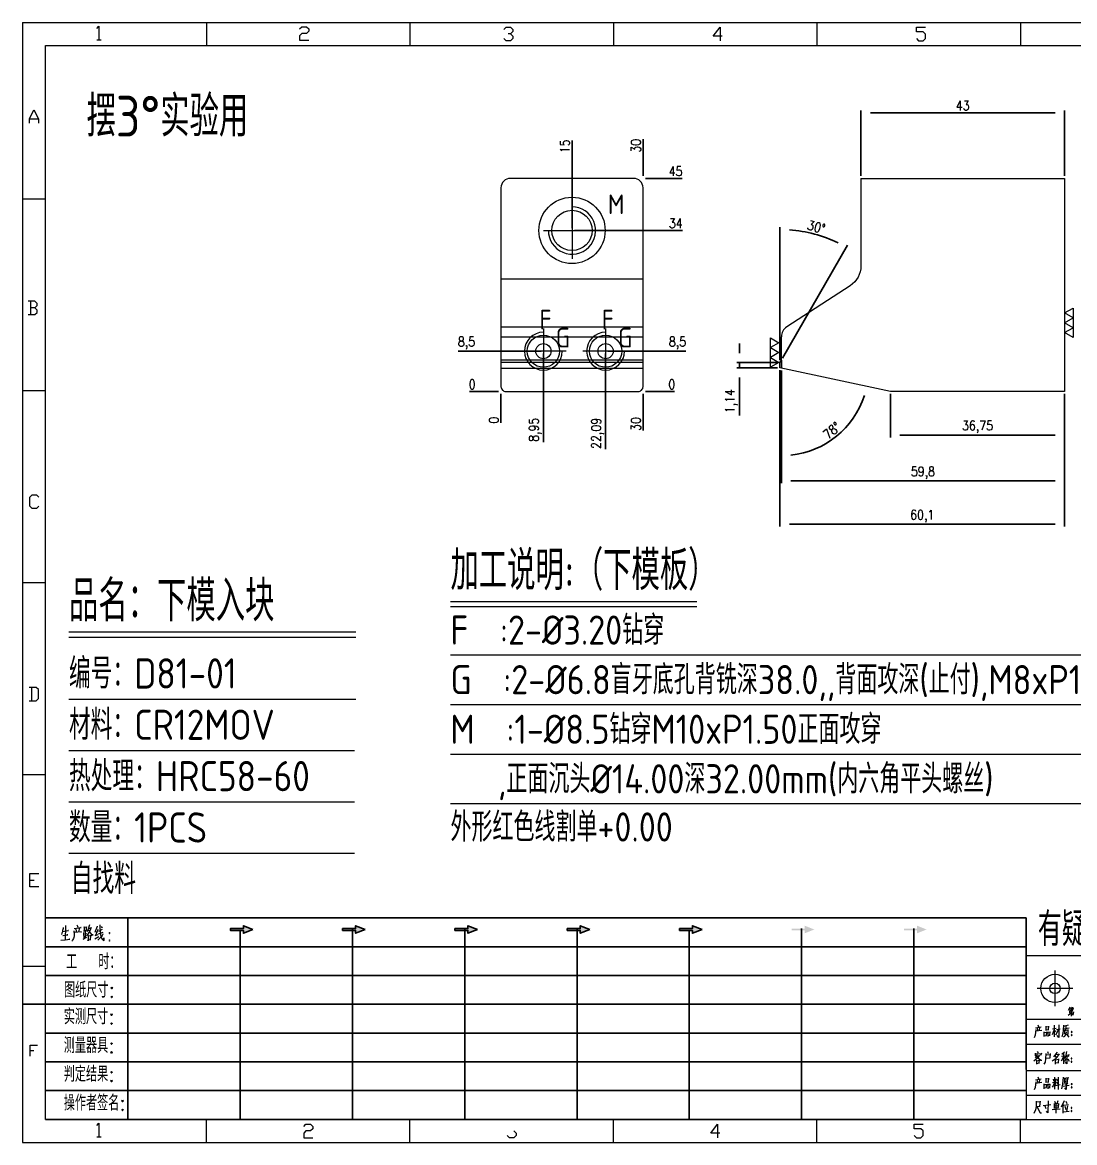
# Model space of a CAD drawing. Header units: millimetres. Extents: x 88508 to 142116, y -5268 to 20283.
# Drawn here: x 107885.4 to 108107.6, y -2630.8 to -2394.3 of the extents above; entities that cross this region are included whole.
import ezdxf
from ezdxf.enums import TextEntityAlignment as Align

# ---------------------------------------------------------------- set-up
doc = ezdxf.new("R2010")
doc.units = ezdxf.units.MM
doc.linetypes.add('CENTER', pattern=[0])
doc.linetypes.add('DASHED', pattern=[0])
for name, color, linetype in [('DIE_P', 2, 'Continuous'), ('DIM', 4, 'Continuous'), ('LB_P', 2, 'Continuous'), ('TEXT', 4, 'Continuous')]:
    doc.layers.add(name, color=color, linetype=linetype)
doc.styles.add('chinesef_fs', font='simplex.shx', dxfattribs={"bigfont": 'gbcbig.shx'})
doc.styles.add('gbenor', font='gbenor.shx', dxfattribs={"bigfont": 'gbcbig.shx'})
doc.styles.add('GBENOR_', font='gbenor.shx', dxfattribs={"bigfont": 'gbcbig'})
doc.styles.get("Standard").update_dxf_attribs({"font": 'txt.shx', "width": 0.85, "bigfont": 'ctxt.shx'})
doc.styles.add('TXT', font='txt.shx', dxfattribs={"width": 0.8, "bigfont": 'ctxt.shx'})
doc.dimstyles.new('T-2-WX', dxfattribs={"dimtxt": 2, "dimasz": 2, "dimexe": 0.5, "dimexo": 0.5, "dimgap": 0.5, "dimtad": 1, "dimtxsty": 'Standard', "dimblk": 'OPEN30', "dimcen": 0, "dimazin": 3, "dimtfac": 1, "dimtmove": 0, "dimatfit": 3, "dimldrblk": 'OPEN30', "dimlwd": -1, "dimlwe": -1})

# ---------------------------------------------------------------- blocks, each defined once
blk = doc.blocks.new('*D9993')
at = {"layer": 'Defpoints', "color": 0}
for p in [(108045.68, -2467.29), (108105.48, -2472.19), (108105.48, -2491.07)]:
    blk.add_point(p, dxfattribs=at)
at = {"layer": 'DIM', "color": 0}
for p, q in [((108045.68, -2467.79), (108045.68, -2491.57)), ((108105.48, -2472.69), (108105.48, -2491.57)), ((108047.68, -2491.07), (108103.48, -2491.07))]:
    blk.add_line(p, q, dxfattribs=at)
at = {"layer": 'DIM', "color": 0, "lineweight": 5, "insert": (108075.58, -2489.38), "char_height": 2, "attachment_point": 5}
blk.add_mtext('59,8', dxfattribs=at)
blk = doc.blocks.new('_Open30')
blk = doc.blocks.new('*D9994')
at = {"layer": 'Defpoints', "color": 0}
for p in [(108068.73, -2472.19), (108105.48, -2472.19), (108105.48, -2481.39)]:
    blk.add_point(p, dxfattribs=at)
at = {"layer": 'DIM', "color": 0}
for p, q in [((108068.73, -2472.69), (108068.73, -2481.89)), ((108105.48, -2472.69), (108105.48, -2481.89)), ((108070.73, -2481.39), (108103.48, -2481.39))]:
    blk.add_line(p, q, dxfattribs=at)
at = {"layer": 'DIM', "color": 0, "lineweight": 5, "insert": (108087.11, -2479.7), "char_height": 2, "attachment_point": 5}
blk.add_mtext('36,75', dxfattribs=at)
blk = doc.blocks.new('*D9995')
at = {"layer": 'Defpoints', "color": 0}
for p in [(108105.48, -2413.33), (108062.48, -2427.19), (108105.48, -2427.19)]:
    blk.add_point(p, dxfattribs=at)
at = {"layer": 'DIM', "color": 0}
for p, q in [((108062.48, -2426.69), (108062.48, -2412.83)), ((108064.48, -2413.33), (108103.48, -2413.33)), ((108105.48, -2426.69), (108105.48, -2412.83))]:
    blk.add_line(p, q, dxfattribs=at)
at = {"layer": 'DIM', "color": 0, "lineweight": 5, "insert": (108083.98, -2411.83), "char_height": 2, "attachment_point": 5}
blk.add_mtext('43', dxfattribs=at)
blk = doc.blocks.new('*D9996')
at = {"layer": 'Defpoints', "color": 0}
for p in [(107986.47, -2472.19), (108016.47, -2472.19), (108021.47, -2472.19)]:
    blk.add_point(p, dxfattribs=at)
at = {"layer": 'DIM', "color": 0}
blk.add_line((108016.97, -2472.19), (108023.1, -2472.19), dxfattribs=at)
at = {"layer": 'DIM', "color": 0, "lineweight": 5, "insert": (108022.53, -2470.69), "char_height": 2, "attachment_point": 5}
blk.add_mtext('0', dxfattribs=at)
blk = doc.blocks.new('*D9997')
at = {"layer": 'Defpoints', "color": 0}
for p in [(108008.56, -2463.69), (108021.47, -2463.69), (107986.47, -2472.19)]:
    blk.add_point(p, dxfattribs=at)
at = {"layer": 'DIM', "color": 0}
for p, q in [((108009.06, -2463.69), (108013.47, -2463.69)), ((108013.47, -2463.69), (108017.47, -2463.69)), ((108017.47, -2463.69), (108025.53, -2463.69))]:
    blk.add_line(p, q, dxfattribs=at)
at = {"layer": 'DIM', "color": 0, "lineweight": 5, "insert": (108023.75, -2461.99), "char_height": 2, "attachment_point": 5}
blk.add_mtext('8,5', dxfattribs=at)
blk = doc.blocks.new('*D9998')
at = {"layer": 'Defpoints', "color": 0}
for p in [(108001.47, -2438.19), (108021.47, -2438.19), (107986.47, -2472.19)]:
    blk.add_point(p, dxfattribs=at)
at = {"layer": 'DIM', "color": 0}
for p, q in [((108001.97, -2438.19), (108013.47, -2438.19)), ((108013.47, -2438.19), (108017.47, -2438.19)), ((108017.47, -2438.19), (108024.8, -2438.19))]:
    blk.add_line(p, q, dxfattribs=at)
at = {"layer": 'DIM', "color": 0, "lineweight": 5, "insert": (108023.38, -2436.69), "char_height": 2, "attachment_point": 5}
blk.add_mtext('34', dxfattribs=at)
blk = doc.blocks.new('*D9999')
at = {"layer": 'Defpoints', "color": 0}
for p in [(108016.47, -2427.19), (108021.47, -2427.19), (107986.47, -2472.19)]:
    blk.add_point(p, dxfattribs=at)
at = {"layer": 'DIM', "color": 0}
for p, q in [((108016.97, -2427.19), (108020.47, -2427.19)), ((108020.47, -2427.19), (108017.47, -2427.19)), ((108017.47, -2427.19), (108024.72, -2427.19))]:
    blk.add_line(p, q, dxfattribs=at)
at = {"layer": 'DIM', "color": 0, "lineweight": 5, "insert": (108023.34, -2425.69), "char_height": 2, "attachment_point": 5}
blk.add_mtext('45', dxfattribs=at)
blk = doc.blocks.new('*D10000')
at = {"layer": 'Defpoints', "color": 0}
for p in [(107981.47, -2472.19), (107986.47, -2472.19), (107986.47, -2472.19)]:
    blk.add_point(p, dxfattribs=at)
at = {"layer": 'DIM', "color": 0}
blk.add_line((107985.97, -2472.19), (107979.83, -2472.19), dxfattribs=at)
at = {"layer": 'DIM', "color": 0, "lineweight": 5, "insert": (107980.4, -2470.69), "char_height": 2, "attachment_point": 5}
blk.add_mtext('0', dxfattribs=at)
blk = doc.blocks.new('*D10001')
at = {"layer": 'Defpoints', "color": 0}
for p in [(107981.47, -2463.69), (107995.42, -2463.69), (107986.47, -2472.19)]:
    blk.add_point(p, dxfattribs=at)
at = {"layer": 'DIM', "color": 0}
for p, q in [((107985.47, -2463.69), (107977.41, -2463.69)), ((107989.47, -2463.69), (107985.47, -2463.69)), ((107994.92, -2463.69), (107989.47, -2463.69))]:
    blk.add_line(p, q, dxfattribs=at)
at = {"layer": 'DIM', "color": 0, "lineweight": 5, "insert": (107979.19, -2461.99), "char_height": 2, "attachment_point": 5}
blk.add_mtext('8,5', dxfattribs=at)
blk = doc.blocks.new('*D10002')
at = {"layer": 'Defpoints', "color": 0}
for p in [(107986.47, -2472.19), (108016.47, -2472.19), (108016.47, -2477.19)]:
    blk.add_point(p, dxfattribs=at)
at = {"layer": 'DIM', "color": 0}
for p, q in [((108016.47, -2472.69), (108016.47, -2476.19)), ((108016.47, -2476.19), (108016.47, -2473.19)), ((108016.47, -2473.19), (108016.47, -2480.44))]:
    blk.add_line(p, q, dxfattribs=at)
at = {"layer": 'DIM', "color": 0, "lineweight": 5, "insert": (108014.97, -2479.06), "char_height": 2, "attachment_point": 5, "rotation": 90}
blk.add_mtext('30', dxfattribs=at)
blk = doc.blocks.new('*D10003')
at = {"layer": 'Defpoints', "color": 0}
for p in [(108008.56, -2463.69), (107986.47, -2472.19), (108008.56, -2477.19)]:
    blk.add_point(p, dxfattribs=at)
at = {"layer": 'DIM', "color": 0}
for p, q in [((108008.56, -2464.19), (108008.56, -2469.19)), ((108008.56, -2469.19), (108008.56, -2473.19)), ((108008.56, -2473.19), (108008.56, -2484.4))]:
    blk.add_line(p, q, dxfattribs=at)
at = {"layer": 'DIM', "color": 0, "lineweight": 5, "insert": (108006.87, -2481.04), "char_height": 2, "attachment_point": 5, "rotation": 90}
blk.add_mtext('22,09', dxfattribs=at)
blk = doc.blocks.new('*D10004')
at = {"layer": 'Defpoints', "color": 0}
for p in [(107995.42, -2463.69), (107986.47, -2472.19), (107995.42, -2477.19)]:
    blk.add_point(p, dxfattribs=at)
at = {"layer": 'DIM', "color": 0}
for p, q in [((107995.42, -2464.19), (107995.42, -2469.19)), ((107995.42, -2469.19), (107995.42, -2473.19)), ((107995.42, -2473.19), (107995.42, -2482.87))]:
    blk.add_line(p, q, dxfattribs=at)
at = {"layer": 'DIM', "color": 0, "lineweight": 5, "insert": (107993.73, -2480.28), "char_height": 2, "attachment_point": 5, "rotation": 90}
blk.add_mtext('8,95', dxfattribs=at)
blk = doc.blocks.new('*D10005')
at = {"layer": 'Defpoints', "color": 0}
for p in [(107986.47, -2472.19), (107986.47, -2472.19), (107986.47, -2477.19)]:
    blk.add_point(p, dxfattribs=at)
at = {"layer": 'DIM', "color": 0}
blk.add_line((107986.47, -2472.69), (107986.47, -2478.82), dxfattribs=at)
at = {"layer": 'DIM', "color": 0, "lineweight": 5, "insert": (107984.97, -2478.25), "char_height": 2, "attachment_point": 5, "rotation": 90}
blk.add_mtext('0', dxfattribs=at)
blk = doc.blocks.new('*D10006')
at = {"layer": 'Defpoints', "color": 0}
for p in [(108016.47, -2422.19), (108016.47, -2427.19), (107986.47, -2472.19)]:
    blk.add_point(p, dxfattribs=at)
at = {"layer": 'DIM', "color": 0}
for p, q in [((108016.47, -2426.19), (108016.47, -2418.94)), ((108016.47, -2426.69), (108016.47, -2423.19)), ((108016.47, -2423.19), (108016.47, -2426.19))]:
    blk.add_line(p, q, dxfattribs=at)
at = {"layer": 'DIM', "color": 0, "lineweight": 5, "insert": (108014.97, -2420.31), "char_height": 2, "attachment_point": 5, "rotation": 90}
blk.add_mtext('30', dxfattribs=at)
blk = doc.blocks.new('*D10007')
at = {"layer": 'Defpoints', "color": 0}
for p in [(108001.47, -2422.19), (108001.47, -2438.19), (107986.47, -2472.19)]:
    blk.add_point(p, dxfattribs=at)
at = {"layer": 'DIM', "color": 0}
for p, q in [((108001.47, -2426.19), (108001.47, -2419.18)), ((108001.47, -2430.19), (108001.47, -2426.19)), ((108001.47, -2437.69), (108001.47, -2430.19))]:
    blk.add_line(p, q, dxfattribs=at)
at = {"layer": 'DIM', "color": 0, "lineweight": 5, "insert": (107999.97, -2420.43), "char_height": 2, "attachment_point": 5, "rotation": 90}
blk.add_mtext('15', dxfattribs=at)
blk = doc.blocks.new('U40')
for points in [[(351.8, 337.7), (351.8, 333.2), (367, 339.3), (351.8, 345.3), (351.8, 340.8), (331.2, 340.8), (331.2, 337.7)], [(545.7, 339.3), (530.6, 345.3), (530.6, 340.8), (509.9, 340.8), (509.9, 337.7), (530.6, 337.7), (530.6, 333.2)], [(724.5, 339.3), (709.3, 345.3), (709.3, 340.8), (688.7, 340.8), (688.7, 337.7), (709.3, 337.7), (709.3, 333.2)], [(903.3, 339.3), (888.1, 345.3), (888.1, 340.8), (867.5, 340.8), (867.5, 337.7), (888.1, 337.7), (888.1, 333.2)], [(1082.1, 339.3), (1066.9, 345.3), (1066.9, 340.8), (1046.3, 340.8), (1046.3, 337.7), (1066.9, 337.7), (1066.9, 333.2)], [(1245.7, 337.7), (1245.7, 333.2), (1260.9, 339.3), (1245.7, 345.3), (1245.7, 340.8), (1225.1, 340.8), (1225.1, 337.7)], [(1424.5, 337.7), (1424.5, 333.2), (1439.7, 339.3), (1424.5, 345.3), (1424.5, 340.8), (1403.8, 340.8), (1403.8, 337.7)]]:
    blk.add_hatch(color=3).paths.add_polyline_path(points)
at = {"color": 254, "lineweight": 18}
for p, q in [((0, 1783.5), (0, 0)), ((0, 1783.5), (2530.2, 1783.5)), ((941.1, 1783.5), (941.1, 1746.5)), ((1265.1, 1783.5), (1265.1, 1746.5)), ((1589.1, 1783.5), (1589.1, 1746.5)), ((37, 37), (37, 1746.5)), ((37, 1746.5), (2493.2, 1746.5)), ((0, 1502.7), (37, 1502.7)), ((0, 1197.2), (37, 1197.2)), ((0, 891.7), (37, 891.7)), ((0, 586.3), (37, 586.3)), ((1598.1, 298), (2493.2, 298)), ((0, 280.8), (37, 280.8)), ((1598.2, 196.6), (2493.2, 196.6)), ((2493.2, 156.4), (1598.2, 156.4)), ((2493.2, 114.1), (1598.2, 114.1)), ((2493.2, 75), (1598.2, 75)), ((37, 37), (2493.2, 37)), ((941.1, 0), (941.1, 37)), ((1265.1, 0), (1265.1, 37)), ((1589.1, 0), (1589.1, 37)), ((0, 0), (2530.2, 0))]:
    blk.add_line(p, q, dxfattribs=at)
at = {"color": 254, "linetype": 'Continuous', "lineweight": 18}
for p, q in [((293.1, 1783.5), (293.1, 1746.5)), ((617.1, 1783.5), (617.1, 1746.5)), ((1598.1, 298), (1598.1, 37)), ((1598.2, 298), (1598.2, 37)), ((293.1, 0), (293.1, 37)), ((617.1, 0), (617.1, 37))]:
    blk.add_line(p, q, dxfattribs=at)
for p, q in [((38, 357.6), (1598.2, 357.6)), ((1598.2, 357.6), (1598.2, 116.2)), ((38, 311.8), (1598.2, 311.8)), ((37.1, 266), (1598.2, 266)), ((0.1, 220.2), (1598.2, 220.2)), ((37.1, 174.4), (1598.2, 174.4)), ((37.1, 128.6), (1598.2, 128.6)), ((37.1, 82.8), (1598.2, 82.8))]:
    blk.add_line(p, q)
at = {"color": 254}
for p, q in [((167.8, 37), (167.8, 357.6)), ((525.5, 37), (525.5, 340.8)), ((704.3, 37), (704.3, 340.8)), ((883.1, 37), (883.1, 340.8)), ((1240.6, 37), (1240.6, 340.8)), ((1419.4, 37), (1419.4, 340.8)), ((346.7, 37), (346.7, 337.9)), ((1061.9, 37), (1061.9, 337.7)), ((1598.2, 37), (38, 37))]:
    blk.add_line(p, q, dxfattribs=at)
at = {"color": 92, "lineweight": 18}
for p, q in [((1644.1, 273.9), (1644.1, 217)), ((1672.4, 245.5), (1615.5, 245.5))]:
    blk.add_line(p, q, dxfattribs=at)
for points in [[(118.3, 1773.7), (121.9, 1777.3), (121.9, 1755.8)], [(441.4, 1773.1), (445, 1776.7), (452.2, 1776.7), (455.8, 1773.1), (455.8, 1769.5), (452.2, 1765.9), (445, 1765.9), (441.4, 1762.3), (441.4, 1755.1), (455.8, 1755.1)], [(766.4, 1772.4), (770, 1776), (777.2, 1776), (780.8, 1772.4), (780.8, 1768.8), (777.2, 1765.2), (773.6, 1765.2)], [(1114.4, 1761.4), (1100, 1761.4), (1110.8, 1775.8), (1110.8, 1754.2)], [(1423.4, 1757.7), (1427, 1754.1), (1434.2, 1754.1), (1437.8, 1757.7), (1437.8, 1764.9), (1434.2, 1768.5), (1423.4, 1768.5), (1423.4, 1775.7), (1437.8, 1775.7)], [(118.3, 1755.8), (125.5, 1755.8)], [(777.2, 1765.2), (780.8, 1761.6), (780.8, 1758), (777.2, 1754.4), (770, 1754.4), (766.4, 1758)], [(11.1, 1622.8), (11.1, 1630), (18.3, 1644.4), (25.5, 1630), (25.5, 1622.8)], [(11.1, 1630), (25.5, 1630)], [(20, 1329), (23.6, 1332.6), (23.6, 1336.2), (20, 1339.8), (9.2, 1339.8)], [(12.8, 1339.8), (12.8, 1318.2)], [(9.2, 1318.2), (20, 1318.2), (23.6, 1321.8), (23.6, 1325.4), (20, 1329), (12.8, 1329)], [(26.1, 1013.2), (22.5, 1009.6), (15.3, 1009.6), (11.7, 1013.2), (11.7, 1027.6), (15.3, 1031.2), (22.5, 1031.2), (26.1, 1027.6)], [(11, 703.2), (21.8, 703.2), (25.4, 706.8), (25.4, 721.2), (21.8, 724.8), (11, 724.8)], [(14.6, 724.8), (14.6, 703.2)], [(26.1, 407), (11.7, 407), (11.7, 428.6), (26.1, 428.6)], [(11.7, 417.8), (18.9, 417.8)], [(1613.5, 179.9), (1612.8, 170.8), (1610.8, 166.8)], [(1613, 182.8), (1622.3, 184.3)], [(1613.3, 177.7), (1623.2, 179.2)], [(1615.9, 182.1), (1616.3, 179)], [(1616.6, 187.6), (1617.9, 184.5)], [(1619.7, 183.6), (1618.8, 178.8)], [(1629.6, 185.4), (1629.6, 178.6)], [(1629.6, 184.3), (1634, 184.7)], [(1629.6, 179.4), (1634.2, 179.9)], [(1633.8, 179.9), (1634.2, 185.4)], [(1640, 172.1), (1643.5, 180.5)], [(1645.9, 181.4), (1640.4, 180.5)], [(1643.5, 168.2), (1643.5, 186.9)], [(1645.5, 176.1), (1643.5, 179.2)], [(1649.7, 180.8), (1647, 174.8), (1644.8, 171)], [(1646.6, 180.3), (1652.3, 181.2)], [(1650.1, 187.6), (1650.1, 167.1), (1647.7, 170.6)], [(1657.4, 186.9), (1657.2, 179), (1656.5, 173.7), (1654.8, 168.4)], [(1664.9, 186.7), (1657.4, 184.7)], [(1657.8, 181.2), (1666.7, 182.8)], [(1659.2, 179.7), (1659.2, 172.4)], [(1664.5, 179), (1659.2, 178.1)], [(1661.6, 178.6), (1661.8, 185.2)], [(1664.7, 180.1), (1664.5, 172.1)], [(1626.9, 168.8), (1626.7, 176.3)], [(1626.9, 175.2), (1630.5, 175.7)], [(1626.9, 170.2), (1630.7, 170.6)], [(1630.5, 176.1), (1630.3, 170.6)], [(1632.7, 176.3), (1632.7, 168.8)], [(1636.2, 175.7), (1632.9, 175.2)], [(1632.9, 170.4), (1636.4, 170.8)], [(1636, 170.8), (1636.4, 176.1)], [(1662, 176.3), (1661.4, 172.4), (1660, 169.7), (1657.6, 167.7)], [(1662.3, 172.4), (1666.2, 168)], [(12.3, 137.7), (12.3, 155), (23.8, 155)], [(12.3, 146.4), (18.1, 146.4)], [(1615.9, 144.9), (1617.5, 143.1)], [(1632.3, 144.9), (1633.2, 142)], [(1647.7, 144.2), (1641.5, 136.3)], [(1659.4, 144.2), (1655.2, 140.5)], [(1662.3, 144.9), (1661.2, 139.2), (1660.1, 135.2)], [(1619.7, 139.4), (1616.8, 135), (1610.6, 129.7)], [(1612.8, 142.5), (1612.4, 138.1)], [(1615.9, 140.3), (1612.4, 135)], [(1612.8, 141.2), (1622.3, 142)], [(1614.6, 131.2), (1614.8, 125)], [(1614.6, 130.3), (1619.2, 131.2)], [(1614.8, 137.8), (1619.2, 138.9)], [(1614.8, 126.1), (1619.5, 127)], [(1615.1, 136.3), (1621.7, 131), (1623, 131)], [(1619, 127), (1619.5, 131.9)], [(1622.6, 142.5), (1621.2, 138.9)], [(1629.6, 142), (1629.2, 133.6), (1628.3, 128.3), (1626.1, 125)], [(1629.2, 134.3), (1636.2, 135)], [(1629.4, 139.6), (1636, 140.3)], [(1636.2, 141.6), (1635.8, 135)], [(1650.8, 141.4), (1647.3, 136.1), (1644.2, 133), (1639.8, 129.9)], [(1644, 138.9), (1645.7, 136.1)], [(1644.6, 133.4), (1644.6, 125)], [(1644.6, 131.9), (1650.2, 132.8)], [(1644.6, 126.8), (1650.4, 127.5)], [(1645.1, 140.3), (1650.2, 140.7)], [(1649.9, 127.5), (1650.4, 133.2)], [(1657.7, 137.4), (1656.1, 133.6), (1654.1, 129.9)], [(1654.6, 137.4), (1659.9, 138.3)], [(1657.7, 142), (1657.7, 125.5)], [(1657.7, 136.3), (1659.6, 133.9)], [(1661.4, 134.1), (1659, 128.6)], [(1663, 137.6), (1663, 125.3), (1661, 128.1)], [(1661.4, 138.9), (1665.8, 139.6)], [(1664.3, 133.6), (1666.5, 129.9)], [(1666.3, 140), (1664.9, 136.7)], [(1613.5, 96.9), (1612.8, 87.8), (1610.8, 83.9)], [(1613, 99.8), (1622.3, 101.3)], [(1613.3, 94.7), (1623.2, 96.2)], [(1615.9, 99.1), (1616.3, 96)], [(1616.6, 104.6), (1617.9, 101.5)], [(1619.7, 100.6), (1618.8, 95.8)], [(1626.9, 85.8), (1626.7, 93.4)], [(1626.9, 92.3), (1630.5, 92.7)], [(1629.6, 102.4), (1629.6, 95.6)], [(1629.6, 101.3), (1634, 101.8)], [(1629.6, 96.4), (1634.2, 96.9)], [(1630.5, 93.1), (1630.3, 87.6)], [(1632.7, 93.4), (1632.7, 85.8)], [(1636.2, 92.7), (1632.9, 92.3)], [(1633.8, 96.9), (1634.2, 102.4)], [(1636, 87.8), (1636.4, 93.1)], [(1643.5, 96), (1641.5, 91.6), (1639.5, 88.1)], [(1640, 95.6), (1645.9, 96.4)], [(1641.1, 100.9), (1641.9, 97.6)], [(1643.5, 104), (1643.5, 85)], [(1643.5, 95.1), (1645.3, 92.3)], [(1645.5, 101.3), (1644.2, 96.2)], [(1645, 90.7), (1652.3, 92.7)], [(1646.8, 101.1), (1647.9, 98.4)], [(1646.8, 96.9), (1648.1, 93.6)], [(1649.7, 84.5), (1649.7, 104.2)], [(1657, 104.4), (1656.3, 93.1), (1654.5, 85.4)], [(1657, 102.6), (1666, 103.7)], [(1657.2, 90), (1666.9, 91.4)], [(1658.3, 93.8), (1664.2, 94.7)], [(1659.2, 101.8), (1659.2, 95.1)], [(1664.7, 101.1), (1659.2, 100.4)], [(1659.2, 98), (1663.4, 98.7)], [(1659.2, 96), (1664.7, 96.7)], [(1661.4, 92.9), (1662, 90.7), (1662, 84.5), (1659.8, 87.2)], [(1661.8, 91.6), (1664.5, 94.9)], [(1664.2, 96.7), (1664.7, 101.8)], [(1626.9, 87.2), (1630.7, 87.6)], [(1632.9, 87.4), (1636.4, 87.8)], [(1614.4, 65.7), (1614.2, 57.3), (1613.3, 52.3), (1610.4, 46.5)], [(1614.2, 57.3), (1620.6, 58.2)], [(1620.6, 64.8), (1614.4, 64.2)], [(1615.3, 57.3), (1620.6, 47.4), (1622.8, 47.4)], [(1619.9, 58.2), (1620.8, 65.7)], [(1625.2, 59.3), (1637.6, 60.6)], [(1630.1, 53.6), (1628.7, 58)], [(1633.4, 66.6), (1632.9, 47.2), (1630.7, 50)], [(1639.8, 52.5), (1652.1, 53.6)], [(1642.9, 62.2), (1642.9, 54.5)], [(1649.5, 61.8), (1642.9, 61.1)], [(1642.9, 55.1), (1649.9, 55.8)], [(1643.5, 66.2), (1645.1, 62.4)], [(1643.8, 58.4), (1648.6, 58.9)], [(1646.2, 46.7), (1646.2, 61.3)], [(1648.6, 66.4), (1646.8, 61.8)], [(1649.7, 62.2), (1649.3, 55.8)], [(1658.5, 66.4), (1653.9, 56.2)], [(1656.8, 62.2), (1656.8, 46.7)], [(1658.3, 59.8), (1665.8, 60.6)], [(1659.9, 57.8), (1661.2, 52.7)], [(1661.4, 65.7), (1662.7, 62.2)], [(1664.1, 58.4), (1662.5, 49.6)], [(1657.7, 49.2), (1666.7, 49.8)], [(118.3, 27.4), (121.9, 31), (121.9, 9.4)], [(447.9, 25.7), (451.5, 29.3), (458.7, 29.3), (462.3, 25.7), (462.3, 22.1), (458.7, 18.5), (451.5, 18.5), (447.9, 14.9), (447.9, 7.7), (462.3, 7.7)], [(782.7, 18.5), (786.3, 14.9), (786.3, 11.3), (782.7, 7.7), (775.5, 7.7), (771.9, 11.3)], [(1110.3, 14.9), (1095.9, 14.9), (1106.7, 29.3), (1106.7, 7.7)], [(1419.9, 11.3), (1423.5, 7.7), (1430.7, 7.7), (1434.3, 11.3), (1434.3, 18.5), (1430.7, 22.1), (1419.9, 22.1), (1419.9, 29.3), (1434.3, 29.3)], [(118.3, 9.4), (125.5, 9.4)]]:
    blk.add_lwpolyline(points, dxfattribs=at)
at = {"color": 92, "lineweight": 0}
for points in [[(65, 342.2), (64.8, 341), (64.1, 337.9), (63.6, 335.7), (62.8, 333.5), (62.1, 331.4)], [(68.4, 345.9), (68.7, 344.4), (68.1, 322.9)], [(82.6, 340.8), (93.7, 342.2), (93.3, 342.4), (92.4, 342)], [(86.1, 336.1), (86, 337.5), (85.3, 339.8)], [(86.7, 346.7), (87.9, 344.6), (88.3, 343)], [(90.3, 341), (90.4, 339.6), (89.1, 335.3)], [(97.8, 344), (98.1, 342.6), (98.1, 340.8), (98.1, 337.9), (98.1, 336.3), (98.2, 337.7), (102.1, 338.3), (101.8, 338.3), (102.1, 343.6), (102.1, 343.2), (102.1, 342.8), (98.2, 342.2)], [(105.5, 341.2), (105.9, 341), (109.6, 341.8), (109.3, 342.6), (108.5, 339.6), (107.6, 337.3), (106.9, 335.9), (105.9, 334.3), (104.3, 332), (103.1, 330.4), (101.9, 329.4)], [(106.6, 346.5), (106.5, 345.2), (105.1, 341.2), (104.2, 338.9), (103.1, 336.3), (102.6, 335.5)], [(104.9, 339.1), (105.3, 338.7), (107, 335.7), (108.6, 333.3), (109.9, 331.2), (110.3, 330.8), (112.6, 330.8), (110.2, 331.2), (109, 332.6)], [(119.3, 344.8), (119.1, 343.8), (116.8, 338.5), (115.4, 335.5), (119.3, 336.3)], [(120.3, 339.4), (118.1, 333.5), (116.4, 330), (116.1, 329.8), (120.5, 331.4)], [(121.7, 336.7), (127.7, 339.6)], [(123.4, 346.5), (123.5, 345.4), (123.5, 340.8), (123.8, 337.3), (124, 335.3), (124.2, 333.1), (124.5, 331), (124.8, 329), (125.2, 327.4), (125.9, 325.7), (126.9, 323.9), (127.9, 322.7), (128.9, 321.7), (129.6, 321.3), (129.9, 326.1), (129.4, 321.5)], [(127.7, 341.6), (127.2, 342.4), (125.7, 344.2)], [(61.4, 322.3), (68.2, 322.9), (75.3, 323.7), (74.9, 323.9), (73.8, 323.5)], [(63.8, 335.9), (73.4, 337.5), (73.1, 337.7), (72.5, 337.3)], [(64.5, 329.6), (64.8, 329.6), (65.1, 329.6), (72.5, 331), (71.9, 331), (70.9, 330.8)], [(82.6, 335.1), (82.6, 331.8), (82.3, 329), (81.9, 326.8), (81.2, 324.9), (80.3, 323.1), (79.6, 321.9), (78.8, 320.9)], [(93.3, 335.5), (94.1, 335.7), (94.3, 335.5), (82.6, 334.3), (82.6, 335.1), (82.2, 336.9)], [(96.5, 323.9), (102.8, 327.2)], [(97.2, 334.3), (97.5, 333.5), (97.7, 324.7)], [(100.2, 337.9), (100.1, 325.9)], [(100.2, 332.6), (102.4, 333.1)], [(104.2, 330), (104.5, 329), (104.5, 321.1), (104.3, 322.1), (104.5, 322.7), (109.2, 323.1), (108.6, 323.1), (109, 329.2), (109, 330), (109.3, 329.4), (108.6, 329.4), (104.6, 328.8)], [(115.3, 324.3), (121.5, 328.2)], [(128.2, 332.4), (128.1, 331.6), (126.9, 329.6), (125.8, 328), (124.5, 326.3), (123, 324.7), (121.4, 323.3), (120.1, 322.3)], [(121.4, 332.2), (128.8, 335.1)]]:
    blk.add_lwpolyline(points, dxfattribs=at)
for points in [[(367, 339.3), (351.8, 345.3), (351.8, 340.8), (331.2, 340.8), (331.2, 337.7), (351.8, 337.7), (351.8, 333.2), (367, 339.3)], [(545.7, 339.3), (530.6, 345.3), (530.6, 340.8), (509.9, 340.8), (509.9, 337.7), (530.6, 337.7), (530.6, 333.2), (545.7, 339.3)], [(724.5, 339.3), (709.3, 345.3), (709.3, 340.8), (688.7, 340.8), (688.7, 337.7), (709.3, 337.7), (709.3, 333.2), (724.5, 339.3)], [(903.3, 339.3), (888.1, 345.3), (888.1, 340.8), (867.5, 340.8), (867.5, 337.7), (888.1, 337.7), (888.1, 333.2), (903.3, 339.3)], [(1082.1, 339.3), (1066.9, 345.3), (1066.9, 340.8), (1046.3, 340.8), (1046.3, 337.7), (1066.9, 337.7), (1066.9, 333.2), (1082.1, 339.3)]]:
    blk.add_lwpolyline(points)
for points in [[(138.7, 332.4), (139.4, 333.5), (138.7, 334.5), (138, 333.5)], [(138.7, 320.9), (139.4, 321.9), (138.7, 322.9), (138, 321.9)]]:
    blk.add_lwpolyline(points, close=True, dxfattribs=at)
at = {"color": 3, "lineweight": 18}
for points in [[(1665.5, 210.9), (1668.3, 216.3)], [(1667.3, 214.2), (1670.1, 214.7)], [(1668.8, 211.7), (1668, 214.2)], [(1670.3, 211.9), (1671.9, 216.3)], [(1671.1, 214.2), (1674, 214.7)], [(1671.4, 214.2), (1672.9, 211.7)], [(1670.1, 206.6), (1668, 204.5), (1665, 202.1)], [(1667.1, 206.6), (1673.4, 207.3)], [(1667.3, 211.1), (1672.4, 211.6)], [(1667.3, 209.6), (1667.3, 206.6)], [(1672.5, 209.4), (1667.3, 208.9)], [(1670.1, 211.2), (1670.1, 201.3)], [(1673.5, 208.1), (1672.7, 202.9), (1671.7, 205)], [(1672.2, 209.4), (1672.5, 211.9)]]:
    blk.add_lwpolyline(points, dxfattribs=at)
at = {"color": 92, "lineweight": 18}
for points in [[(1670, 176.1), (1670, 175.9), (1670.2, 175.7), (1670.4, 175.5), (1670.6, 175.5), (1670.9, 175.5), (1671.1, 175.7), (1671.3, 175.9), (1671.3, 176.1), (1671.3, 176.4), (1671.1, 176.6), (1670.9, 176.7), (1670.6, 176.8), (1670.4, 176.7), (1670.2, 176.6), (1670, 176.4)], [(1671.3, 171), (1671.3, 171.3), (1671.1, 171.5), (1670.9, 171.7), (1670.6, 171.7), (1670.4, 171.7), (1670.2, 171.5), (1670, 171.3), (1670, 171), (1670, 170.8), (1670.2, 170.6), (1670.4, 170.4), (1670.6, 170.4), (1670.9, 170.4), (1671.1, 170.6), (1671.3, 170.8)], [(1671.1, 176.1), (1671, 176.3), (1670.9, 176.5), (1670.6, 176.6), (1670.4, 176.5), (1670.3, 176.3), (1670.2, 176.1), (1670.3, 175.9), (1670.4, 175.7), (1670.6, 175.7), (1670.9, 175.7), (1671, 175.9)], [(1671.1, 171), (1671, 171.3), (1670.9, 171.4), (1670.6, 171.5), (1670.4, 171.4), (1670.3, 171.3), (1670.2, 171), (1670.3, 170.8), (1670.4, 170.7), (1670.6, 170.6), (1670.9, 170.7), (1671, 170.8)], [(1669.8, 133.9), (1669.8, 133.6), (1670, 133.4), (1670.2, 133.3), (1670.5, 133.2), (1670.7, 133.3), (1670.9, 133.4), (1671.1, 133.6), (1671.1, 133.9), (1671.1, 134.1), (1670.9, 134.3), (1670.7, 134.5), (1670.5, 134.5), (1670.2, 134.5), (1670, 134.3), (1669.8, 134.1)], [(1671.1, 128.8), (1671.1, 129), (1670.9, 129.3), (1670.7, 129.4), (1670.5, 129.4), (1670.2, 129.4), (1670, 129.3), (1669.8, 129), (1669.8, 128.8), (1669.8, 128.5), (1670, 128.3), (1670.2, 128.2), (1670.5, 128.1), (1670.7, 128.2), (1670.9, 128.3), (1671.1, 128.5)], [(1670.9, 133.9), (1670.8, 134.1), (1670.7, 134.2), (1670.5, 134.3), (1670.2, 134.2), (1670.1, 134.1), (1670, 133.9), (1670.1, 133.6), (1670.2, 133.5), (1670.5, 133.4), (1670.7, 133.5), (1670.8, 133.6)], [(1670.9, 128.8), (1670.8, 129), (1670.7, 129.2), (1670.5, 129.2), (1670.2, 129.2), (1670.1, 129), (1670, 128.8), (1670.1, 128.6), (1670.2, 128.4), (1670.5, 128.3), (1670.7, 128.4), (1670.8, 128.6)], [(1670, 93.1), (1670, 92.9), (1670.2, 92.7), (1670.4, 92.5), (1670.6, 92.5), (1670.9, 92.5), (1671.1, 92.7), (1671.3, 92.9), (1671.3, 93.1), (1671.3, 93.4), (1671.1, 93.6), (1670.9, 93.7), (1670.6, 93.8), (1670.4, 93.7), (1670.2, 93.6), (1670, 93.4)], [(1671.1, 93.1), (1671, 93.4), (1670.9, 93.5), (1670.6, 93.6), (1670.4, 93.5), (1670.3, 93.4), (1670.2, 93.1), (1670.3, 92.9), (1670.4, 92.8), (1670.6, 92.7), (1670.9, 92.8), (1671, 92.9)], [(1671.3, 88.1), (1671.3, 88.3), (1671.1, 88.5), (1670.9, 88.7), (1670.6, 88.7), (1670.4, 88.7), (1670.2, 88.5), (1670, 88.3), (1670, 88.1), (1670, 87.8), (1670.2, 87.6), (1670.4, 87.4), (1670.6, 87.4), (1670.9, 87.4), (1671.1, 87.6), (1671.3, 87.8)], [(1671.1, 88.1), (1671, 88.3), (1670.9, 88.4), (1670.6, 88.5), (1670.4, 88.4), (1670.3, 88.3), (1670.2, 88.1), (1670.3, 87.8), (1670.4, 87.7), (1670.6, 87.6), (1670.9, 87.7), (1671, 87.8)], [(1669.8, 55.3), (1669.8, 55.1), (1670, 54.9), (1670.2, 54.7), (1670.5, 54.7), (1670.7, 54.7), (1670.9, 54.9), (1671.1, 55.1), (1671.1, 55.3), (1671.1, 55.6), (1670.9, 55.8), (1670.7, 56), (1670.5, 56), (1670.2, 56), (1670, 55.8), (1669.8, 55.6)], [(1670.9, 55.3), (1670.8, 55.6), (1670.7, 55.7), (1670.5, 55.8), (1670.2, 55.7), (1670.1, 55.6), (1670, 55.3), (1670.1, 55.1), (1670.2, 55), (1670.5, 54.9), (1670.7, 55), (1670.8, 55.1)], [(1671.1, 50.3), (1671.1, 50.5), (1670.9, 50.7), (1670.7, 50.9), (1670.5, 50.9), (1670.2, 50.9), (1670, 50.7), (1669.8, 50.5), (1669.8, 50.3), (1669.8, 50), (1670, 49.8), (1670.2, 49.7), (1670.5, 49.6), (1670.7, 49.7), (1670.9, 49.8), (1671.1, 50)], [(1670.9, 50.3), (1670.8, 50.5), (1670.7, 50.7), (1670.5, 50.7), (1670.2, 50.7), (1670.1, 50.5), (1670, 50.3), (1670.1, 50), (1670.2, 49.9), (1670.5, 49.8), (1670.7, 49.9), (1670.8, 50)]]:
    blk.add_lwpolyline(points, close=True, dxfattribs=at)
for radius in [22.5, 8.37]:
    blk.add_circle((1644.1, 245.5), radius, dxfattribs=at)
at = {"color": 3, "style": 'chinesef_fs'}
for s, height, p in [('有疑必问 不可盲目加工', 53.079, (1616.8, 313.1)), ('工  时：', 24.57, (69.5, 275.7)), ('图纸尺寸:', 24.57, (66.2, 230.9)), ('实测尺寸:', 24.57, (65.9, 188.4)), ('测量器具:', 24.57, (65.9, 142.6)), ('判定结果:', 24.57, (65.9, 96.8)), ('操作者签名:', 24.57, (65.9, 51))]:
    blk.add_text(s, height=height, dxfattribs=at).set_placement(p)
at = {"lineweight": 18, "style": 'GBENOR_'}
blk.add_attdef('文档路径', (2126, 386.9), '', height=17.8, dxfattribs=at)
at = {"lineweight": 20, "style": 'TXT'}
for tag, height, p in [('18-**-**', 16.3, (1866.6, 256.2)), ('客户名称', 16.1, (1741.1, 134, 0)), ('料厚:', 16.1, (1741.3, 93.2, 0))]:
    blk.add_attdef(tag, text='', height=height, dxfattribs=at).set_placement(p, align=Align.MIDDLE)
for tag, p, height in [('88888', (1850.9, 207.5), 14.9), ('材质:', (1691.2, 168, 0), 16.1), ('核准', (1869.4, 127.5, 0), 16.1), ('设计', (1868.8, 88.3, 0), 16.1), ('绘图', (1868.2, 49.1, 0), 16.1)]:
    blk.add_attdef(tag, p, '', height=height, dxfattribs=at)
for tag, p, height, width in [('3', (2234.7, 206.9), 15.8, 0.7), ('4', (2234.7, 167.4), 15.8, 0.7), ('核准日期', (2041.1, 124.2, 0), 16.1, 0.68), ('设计日期', (2041.1, 84.5, 0), 16.1, 0.68), ('1', (2251.9, 85.9), 14.6, 0.7), ('绘图日期', (2040.9, 46.4, 0), 16.1, 0.68), ('2', (2235, 49.2), 14.6, 0.7)]:
    blk.add_attdef(tag, p, '', height=height, dxfattribs=dict(at, width=width))
blk = doc.blocks.new('*D10026')
at = {"layer": 'Defpoints', "color": 0}
for p in [(108054.99, -2439.69), (108045.38, -2466.09), (108045.38, -2466.09), (108045.38, -2467.22), (108045.68, -2465.57)]:
    blk.add_point(p, dxfattribs=at)
at = {"layer": 'DIM', "color": 0}
for p, q in [((108045.38, -2465.59), (108045.38, -2437.49)), ((108045.93, -2465.13), (108059.68, -2441.33))]:
    blk.add_line(p, q, dxfattribs=at)
blk.add_arc((108045.38, -2466.09), 28.09, 64.0803, 85.9197, dxfattribs=at)
at = {"layer": 'DIM', "color": 0, "lineweight": 5, "insert": (108053.05, -2437.46), "char_height": 2, "attachment_point": 5, "rotation": 345}
blk.add_mtext('30%%d', dxfattribs=at)
blk = doc.blocks.new('*D10027')
at = {"layer": 'Defpoints', "color": 0}
for p in [(108036.81, -2467.22), (108045.38, -2466.09), (108045.38, -2467.22)]:
    blk.add_point(p, dxfattribs=at)
at = {"layer": 'DIM', "color": 0}
for p, q in [((108036.81, -2464.09), (108036.81, -2462.09)), ((108044.88, -2466.09), (108036.31, -2466.09)), ((108044.88, -2467.22), (108036.31, -2467.22)), ((108036.81, -2466.09), (108036.81, -2467.22)), ((108036.81, -2469.22), (108036.81, -2477.24))]:
    blk.add_line(p, q, dxfattribs=at)
at = {"layer": 'DIM', "color": 0, "lineweight": 5, "insert": (108035.12, -2474.23), "char_height": 2, "attachment_point": 5, "rotation": 90}
blk.add_mtext('1,14', dxfattribs=at)
blk = doc.blocks.new('*D10028')
at = {"layer": 'Defpoints', "color": 0}
for p in [(108045.38, -2467.22), (108105.48, -2472.19), (108105.48, -2500.22)]:
    blk.add_point(p, dxfattribs=at)
at = {"layer": 'DIM', "color": 0}
for p, q in [((108045.38, -2467.72), (108045.38, -2500.72)), ((108105.48, -2472.69), (108105.48, -2500.72)), ((108047.38, -2500.22), (108103.48, -2500.22))]:
    blk.add_line(p, q, dxfattribs=at)
at = {"layer": 'DIM', "color": 0, "lineweight": 5, "insert": (108075.43, -2498.53), "char_height": 2, "attachment_point": 5}
blk.add_mtext('60,1', dxfattribs=at)
blk = doc.blocks.new('*D10030')
at = {"layer": 'Defpoints', "color": 0}
for p in [(108045.68, -2460.65), (108045.38, -2467.22), (108045.68, -2467.29), (108068.73, -2472.19), (108053.78, -2483.9)]:
    blk.add_point(p, dxfattribs=at)
at = {"layer": 'DIE_P', "color": 0}
blk.add_line((108045.68, -2467.79), (108045.68, -2486.27), dxfattribs=at)
blk.add_arc((108045.68, -2467.29), 18.48, 276.2037, 341.7963, dxfattribs=at)
at = {"layer": 'DIE_P', "color": 0, "lineweight": 5, "insert": (108056.34, -2480.44), "char_height": 2, "attachment_point": 5, "rotation": 39}
blk.add_mtext('78%%d', dxfattribs=at)

msp = doc.modelspace()

# ---------------------------------------------------------------- linework, layer by layer
at = {"layer": 'DIE_P', "linetype": 'Continuous', "lineweight": 5}
for p, q in [((108062.483, -2427.189), (108105.483, -2427.189)), ((108105.483, -2427.189), (108105.483, -2443.185)), ((108105.483, -2443.185), (108105.483, -2472.185)), ((108045.683, -2467.285), (108045.683, -2460.648)), ((108105.483, -2472.185), (108068.735, -2472.185))]:
    msp.add_line(p, q, dxfattribs=at)
at = {"layer": 'DIE_P', "lineweight": 5}
for p, q in [((107986.468, -2448.38, 0), (108016.468, -2448.38, 0)), ((107986.468, -2458.551, 0), (108016.468, -2458.551, 0)), ((107986.468, -2460.648, 0), (108016.468, -2460.648, 0)), ((108016.468, -2465.566), (107986.468, -2465.566)), ((108016.468, -2466.085), (107986.468, -2466.085)), ((107986.468, -2467.285, 0), (108016.468, -2467.285, 0))]:
    msp.add_line(p, q, dxfattribs=at)
at = {"layer": 'DIE_P', "color": 4, "linetype": 'CENTER', "lineweight": 5}
for p, q in [((107995.422, -2458.885), (107995.422, -2468.485)), ((108008.56, -2458.885), (108008.56, -2468.485)), ((107995.422, -2461.375), (107995.422, -2465.995)), ((108008.56, -2461.375), (108008.56, -2465.995)), ((108000.222, -2463.685), (107990.622, -2463.685)), ((107997.732, -2463.685), (107993.112, -2463.685)), ((108013.36, -2463.685), (108003.76, -2463.685)), ((108010.87, -2463.685), (108006.25, -2463.685))]:
    msp.add_line(p, q, dxfattribs=at)
at = {"layer": 'DIE_P', "lineweight": 5}
msp.add_lwpolyline([(108016.468, -2471.185), (108016.468, -2429.189, 0.4142136), (108014.468, -2427.189), (107988.468, -2427.189, 0.4142136), (107986.468, -2429.189), (107986.468, -2471.185, 0.4142136), (107987.468, -2472.185), (108015.468, -2472.185, 0.4142136)], format="xyb", close=True, dxfattribs=at)
at = {"layer": 'DIE_P', "color": 1, "linetype": 'Continuous', "lineweight": 5}
msp.add_lwpolyline([(108062.483, -2427.189), (108062.483, -2445.666, -0.2539676), (108060.206, -2449.859), (108046.822, -2458.551, 0.2539676), (108045.683, -2460.648)], format="xyb", dxfattribs=at)
at = {"layer": 'DIE_P', "lineweight": 5}
msp.add_lwpolyline([(107996.468, -2438.189, 2.4142136), (108001.468, -2433.189)], format="xyb", dxfattribs=at)
at = {"layer": 'DIE_P', "linetype": 'CENTER', "lineweight": 5}
for points in [[(108001.468, -2432.189), (108001.468, -2444.189)], [(107995.468, -2438.189), (108007.468, -2438.189)]]:
    msp.add_lwpolyline(points, dxfattribs=at)
at = {"layer": 'DIE_P', "color": 1, "linetype": 'Continuous', "lineweight": 5}
msp.add_lwpolyline([(108068.735, -2472.185), (108045.383, -2467.222)], dxfattribs=at)
at = {"layer": 'DIE_P', "linetype": 'Continuous', "lineweight": 5}
for centre, radius in [((108001.468, -2438.189), 7), ((107995.422, -2463.685), 1.6), ((108008.56, -2463.685), 1.6)]:
    msp.add_circle(centre, radius, dxfattribs=at)
at = {"layer": 'DIE_P', "lineweight": 5}
msp.add_circle((108001.468, -2438.189), 4.25, dxfattribs=at)
at = {"layer": 'DIE_P', "color": 2, "linetype": 'DASHED', "lineweight": 5}
for centre in [(107995.422, -2463.685), (108008.56, -2463.685)]:
    msp.add_circle(centre, 3.4, dxfattribs=at)
for centre in [(107995.422, -2463.685), (108008.56, -2463.685)]:
    msp.add_arc(centre, 4, 90, 0, dxfattribs=at)
at = {"layer": 'DIM', "color": 4, "linetype": 'Continuous', "lineweight": 5}
for p, q in [((107895.226, -2522.959), (107955.796, -2522.959)), ((107895.226, -2524.076), (107955.796, -2524.076)), ((107895.226, -2537.152), (107955.796, -2537.152)), ((107895.226, -2547.996), (107955.533, -2547.996)), ((107895.226, -2558.84), (107955.533, -2558.84)), ((107895.226, -2569.684), (107955.533, -2569.684))]:
    msp.add_line(p, q, dxfattribs=at)
at = {"layer": 'LB_P', "lineweight": 5}
msp.add_lwpolyline([(108045.383, -2467.222), (108045.383, -2466.085), (108045.683, -2465.566), (108045.683, -2467.285)], close=True, dxfattribs=at)
at = {"layer": 'TEXT', "color": 3, "lineweight": 5}
for p, q in [((107975.801, -2516.51), (108027.84, -2516.51)), ((107975.801, -2517.588), (108027.84, -2517.588))]:
    msp.add_line(p, q, dxfattribs=at)
at = {"layer": 'TEXT', "color": 3, "linetype": 'Continuous', "lineweight": 5}
for p, q in [((107975.801, -2527.814), (108132.671, -2527.814)), ((107975.801, -2538.286), (108132.671, -2538.286)), ((107975.801, -2548.758), (108132.671, -2548.758)), ((107975.801, -2559.23), (108132.671, -2559.23))]:
    msp.add_line(p, q, dxfattribs=at)
at = {"layer": 'TEXT', "lineweight": 5}
for points in [[(108107.283, -2460.803), (108105.483, -2459.764), (108107.283, -2458.724), (108105.483, -2457.685), (108107.283, -2456.646), (108105.483, -2455.607), (108107.283, -2454.567), (108107.283, -2460.803)], [(108043.366, -2460.849), (108045.166, -2461.888), (108043.366, -2462.927), (108045.166, -2463.967), (108043.366, -2465.006), (108045.166, -2466.045), (108043.366, -2467.084), (108043.366, -2460.849)]]:
    msp.add_lwpolyline(points, close=True, dxfattribs=at)

# ---------------------------------------------------------------- block references
at = {"lineweight": 5, "ltscale": 3, "xscale": 0.1326340012424916, "yscale": 0.1326340012424916, "zscale": 0.1326340012424916}
msp.add_blockref('U40', (107885.4, -2630.808), dxfattribs=at)

# ---------------------------------------------------------------- texts
at = {"layer": 'DIM', "color": 3, "linetype": 'Continuous', "lineweight": 5, "style": 'gbenor'}
for s, height, p in [('摆3°实验用', 8.6113, (107898.943, -2418.375)), ('品名：下模入块', 8.6113, (107895.226, -2520.727)), ('编号：D81-01', 6.3788, (107895.226, -2534.919)), ('材料：CR12MOV', 6.3788, (107895.226, -2545.763)), ('热处理：HRC58-60', 6.37877, (107895.226, -2556.607)), ('数量：1PCS', 6.3788, (107895.226, -2567.451)), ('自找料', 6.3788, (107895.614, -2578.295))]:
    msp.add_text(s, height=height, dxfattribs=at).set_placement(p)
at = {"layer": 'TEXT', "color": 4, "lineweight": 5, "style": 'gbenor'}
for s, p in [('M', (108010.784, -2432.667)), ('F', (107995.872, -2457.029)), ('F', (108009.01, -2457.029)), ('G', (107999.557, -2460.828)), ('G', (108012.695, -2460.828))]:
    msp.add_text(s, height=4.16, dxfattribs=at).set_placement(p, align=Align.MIDDLE_CENTER)
for s, height, p in [('加工说明:（下模板）', 8.316, (107975.801, -2514.139)), ('F  :2-%%c3.20钻穿', 6.16, (107975.801, -2525.658)), ('G  :2-%%C6.8盲牙底孔背铣深38.0,,背面攻深(止付),M8xP1.25深20.00mm', 6.16, (107975.801, -2536.13)), ('M  :1-%%c8.5钻穿M10xP1.50正面攻穿', 6.16, (107975.801, -2546.602)), ('   ,正面沉头%%C14.00深32.00mm(内六角平头螺丝)', 6.16, (107975.801, -2557.074))]:
    msp.add_text(s, height=height, dxfattribs=at).set_placement(p)
at = {"layer": 'TEXT', "color": 1, "lineweight": 5, "style": 'gbenor'}
msp.add_text('外形红色线割单+0.00', height=6.16, dxfattribs=at).set_placement((107975.801, -2567.236))

# ---------------------------------------------------------------- dimensions: what is measured, and where the dimension line sits
at = {"layer": 'DIE_P', "lineweight": 5}
dim = msp.add_angular_dim_2l(base=(108053.785, -2483.896), line1=((108068.735, -2472.185), (108045.383, -2467.222)), line2=((108045.683, -2467.285), (108045.683, -2460.648)), dimstyle='T-2-WX', dxfattribs=at)
dim.commit()
dim.dimension.update_dxf_attribs({"geometry": '*D10030', "text_midpoint": (108056.339, -2480.445)})
at = {"layer": 'DIM', "lineweight": 5}
for base, p1, p2, picture, middle in [((108105.483, -2413.332), (108062.483, -2427.189), (108105.483, -2427.189), '*D9995', (108083.983, -2411.832)), ((108105.483, -2500.219), (108045.383, -2467.222), (108105.483, -2472.185), '*D10028', (108075.433, -2498.528)), ((108105.483, -2491.068), (108045.683, -2467.285), (108105.483, -2472.185), '*D9993', (108075.583, -2489.377)), ((108105.483, -2481.394), (108068.735, -2472.185), (108105.483, -2472.185), '*D9994', (108087.109, -2479.703))]:
    dim = msp.add_linear_dim(base=base, p1=p1, p2=p2, dimstyle='T-2-WX', dxfattribs=at)
    dim.commit()
    dim.dimension.update_dxf_attribs({"geometry": picture, "text_midpoint": middle})
for feature_location, offset, dtype, origin, picture, middle in [((108016.468, -2427.189), (0, 5), 1, (107986.468, -2472.185), '*D10006', (108014.968, -2420.313)), ((108001.468, -2438.189), (0, 16), 1, (107986.468, -2472.185), '*D10007', (107999.968, -2420.434)), ((108016.468, -2427.189), (5, 0), 0, (107986.468, -2472.185), '*D9999', (108023.344, -2425.689)), ((108001.468, -2438.189), (20, 0), 0, (107986.468, -2472.185), '*D9998', (108023.384, -2436.689)), ((107995.422, -2463.685), (-13.954, 0), 0, (107986.468, -2472.185), '*D10001', (107979.187, -2461.995)), ((108008.56, -2463.685), (12.908, 0), 0, (107986.468, -2472.185), '*D9997', (108023.749, -2461.995)), ((108008.56, -2463.685), (0, -13.5), 1, (107986.468, -2472.185), '*D10003', (108006.869, -2481.045)), ((107995.422, -2463.685), (0, -13.5), 1, (107986.468, -2472.185), '*D10004', (107993.731, -2480.276)), ((107986.467825204, -2472.185039287), (-5, 0), 0, (107986.467825204, -2472.185039287), '*D10000', (107980.401158538, -2470.685039287)), ((108016.467825224, -2472.185039287), (5, 0), 0, (107986.467825204, -2472.185039287), '*D9996', (108022.534491891, -2470.685039287)), ((107986.467825204, -2472.185039287), (0, -5), 1, (107986.467825204, -2472.185039287), '*D10005', (107984.967825204, -2478.251705954)), ((108016.468, -2472.185), (0, -5), 1, (107986.468, -2472.185), '*D10002', (108014.968, -2479.061))]:
    dim = msp.add_ordinate_dim(feature_location=feature_location, offset=offset, dtype=dtype, origin=origin, dimstyle='T-2-WX', dxfattribs=at)
    dim.commit()
    dim.dimension.update_dxf_attribs({"geometry": picture, "text_midpoint": middle})
dim = msp.add_angular_dim_2l(base=(108054.9907, -2439.689), line1=((108045.3833, -2466.0853), (108045.6833, -2465.5657)), line2=((108045.3833, -2467.2216), (108045.3833, -2466.0853)), dimstyle='T-2-WX', dxfattribs=at)
dim.commit()
dim.dimension.update_dxf_attribs({"geometry": '*D10026', "text_midpoint": (108053.0541, -2437.4572)})
dim = msp.add_linear_dim(base=(108036.813, -2467.222), p1=(108045.383, -2466.085), p2=(108045.383, -2467.222), angle=90, dimstyle='T-2-WX', dxfattribs=at)
dim.commit()
dim.dimension.update_dxf_attribs({"geometry": '*D10027', "text_midpoint": (108035.122, -2474.231)})

doc.saveas('drawing.dxf')
